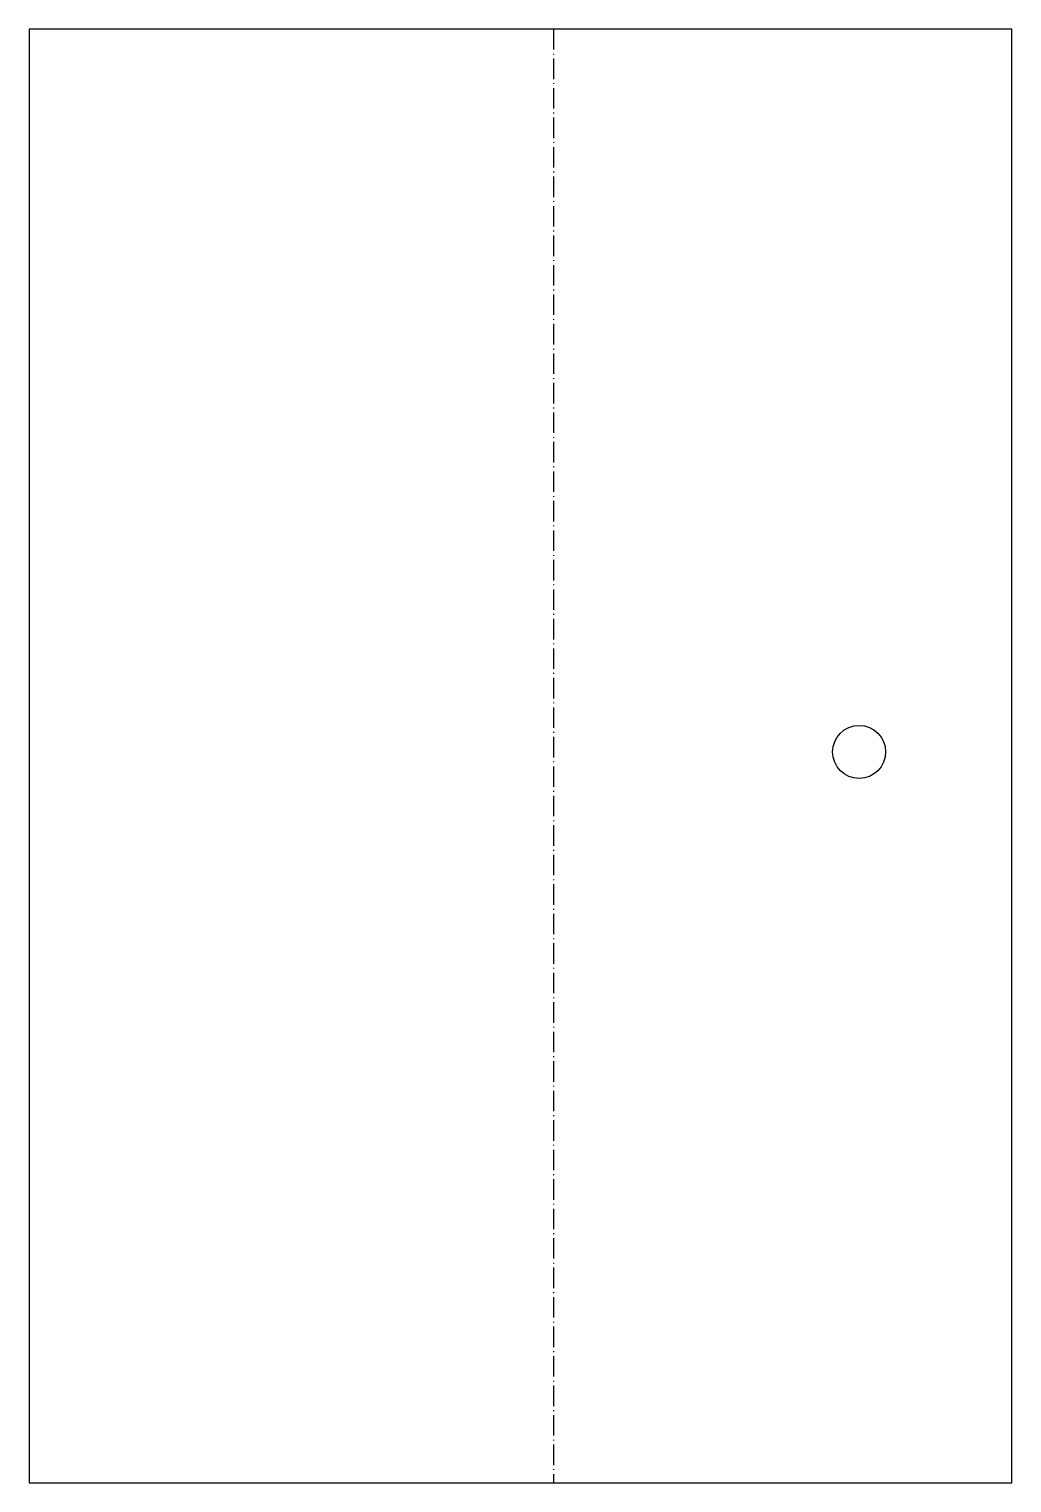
# Model space of a CAD drawing. Header units: millimetres. Extents: x 0 to 122, y 0 to 180.
import ezdxf

# ---------------------------------------------------------------- set-up
doc = ezdxf.new("R2010")
doc.units = ezdxf.units.MM
doc.linetypes.add('DASHDOT', pattern=[3.556, 2.54, -0.508, 0, -0.508])
doc.layers.add('BEND', color=7, linetype='Continuous')
doc.layers.add('CUT', color=7, linetype='Continuous')

msp = doc.modelspace()

# ---------------------------------------------------------------- linework, layer by layer
at = {"layer": 'BEND', "color": 3, "linetype": 'DASHDOT'}
msp.add_line((65.04, 180.24), (65.04, 0), dxfattribs=at)
at = {"layer": 'CUT'}
for p, q in [((0, 180.24), (0, 0)), ((121.88, 180.24), (0, 180.24)), ((121.88, 0), (121.88, 180.24)), ((0, 0), (121.88, 0))]:
    msp.add_line(p, q, dxfattribs=at)
msp.add_circle((102.93, 90.62), 3.29, dxfattribs=at)

doc.saveas('drawing.dxf')
